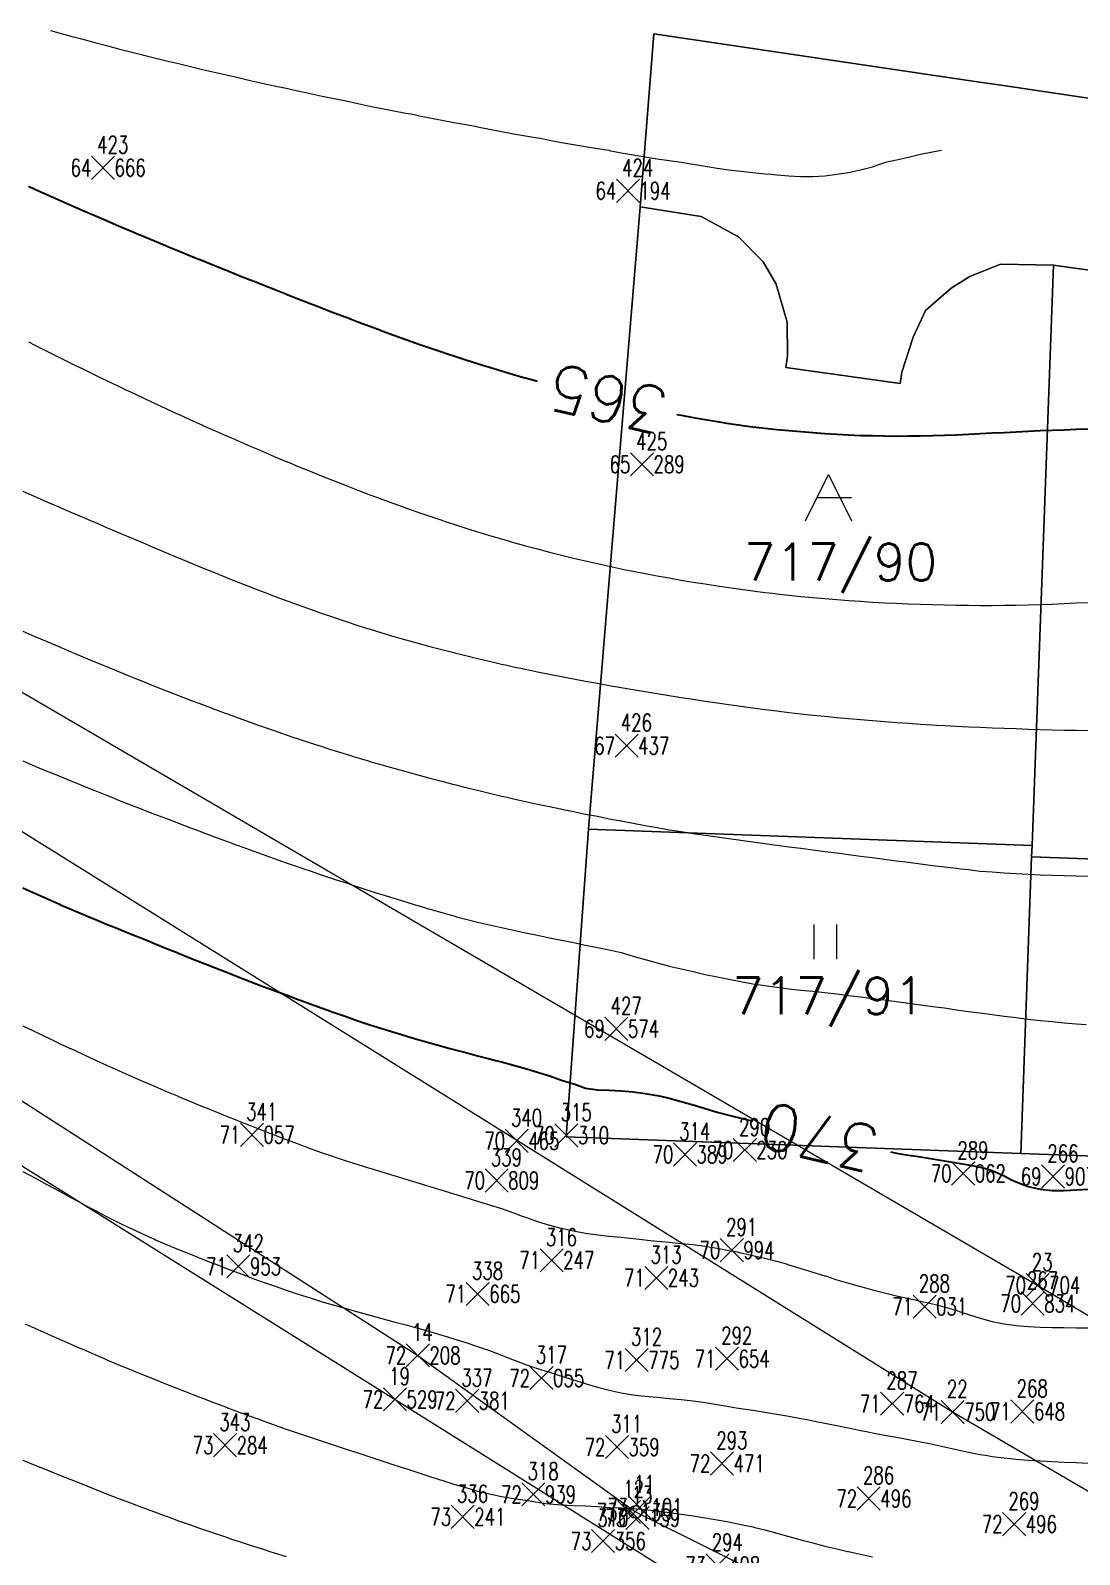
# Model space of a CAD drawing. Extents: x -443817 to 3, y -1171930 to -442383.
# Drawn here: x -442510.6 to -442465.2, y -1170079.2 to -1170013.3 of the extents above; entities that cross this region are included whole.
import ezdxf
from ezdxf.enums import TextEntityAlignment as Align

# ---------------------------------------------------------------- set-up
doc = ezdxf.new("R2010")
doc.units = 0
doc.header["$LTSCALE"] = 0.5
doc.header["$PDMODE"] = 3
doc.header["$PDSIZE"] = 0.5
doc.linetypes.add('121', pattern=[2, 1, -1])
for name, color, linetype in [('BO', 2, 'Continuous'), ('CB', 7, 'Continuous'), ('POLOHOPIS', 7, 'Continuous'), ('VB', 11, 'Continuous'), ('VYSKOPIS', 15, 'Continuous')]:
    doc.layers.add(name, color=color, linetype=linetype)
for name, color, linetype, lineweight in [('BO_PK', 1, 'Continuous', 0), ('CB_PK', 1, 'Continuous', 0), ('ELKABLE_NN_22', 166, 'Continuous', 0), ('ELKABLE_VN_110', 200, 'Continuous', 0), ('KLADPAR', 7, 'Continuous', 0), ('VB_PK', 1, 'Continuous', 0)]:
    doc.layers.add(name, color=color, linetype=linetype, lineweight=lineweight)
doc.styles.add('ROMANS', font='romans.shx', dxfattribs={"height": 0.2})
doc.styles.add('Style-simplex', font='simplex.shx')
doc.styles.add('T', font='romans.shx', dxfattribs={"width": 0.7, "height": 1.5})
doc.styles.add('TXT', font='txt.shx', dxfattribs={"height": 0.75})
doc.linetypes.add('660a', pattern='A,1.6,-3.3,1.6,-3.3,1.6,-6.4,["u",Style-simplex,S=0.1,R=0,X=0,Y=0],-6.4,1.6,-3.3,1.6,-3.3', length=34)
doc.linetypes.add('660aa', pattern='A,4.2,-6.4,["u",Style-simplex,S=0.1,R=0,X=0,Y=0],-6.4', length=17)
doc.linetypes.add('661a', pattern='A,1.6,-3.3,1.6,-3.3,1.6,-6.4,["v",Style-simplex,S=0.1,R=0,X=0,Y=0],-6.4,1.6,-3.3,1.6,-3.3', length=34)

# ---------------------------------------------------------------- blocks, each defined once
blk = doc.blocks.new('0')
at = {"layer": 'BO', "linetype": 'Continuous'}
blk.add_point((0, 0), dxfattribs=at)
at = {"linetype": 'ByBlock', "style": 'T', "width": 0.7, "flags": 1}
blk.add_attdef('0', text='', height=1.5, dxfattribs=at).set_placement((0, 0), align=Align.MIDDLE)
at = {"layer": 'CB', "linetype": 'ByBlock', "style": 'T', "width": 0.7}
blk.add_attdef('C', (-0.5, 1.25), '', height=1.5, dxfattribs=at)
at = {"layer": 'VB', "linetype": 'ByBlock', "style": 'T', "width": 0.7}
blk.add_attdef('1', text='', height=1.5, dxfattribs=at).set_placement((-1, -0.75), align=Align.RIGHT)
at = {"layer": 'VB', "linetype": '121', "style": 'T', "width": 0.7}
blk.add_attdef('2', (1, -0.75), '', height=1.5, dxfattribs=at)
blk = doc.blocks.new('1')
at = {"layer": 'BO_PK', "linetype": 'Continuous'}
blk.add_point((0, 0), dxfattribs=at)
blk = doc.blocks.new('$32')
at = {"color": 0}
for p, q in [((-0.5, 1.5), (-0.5, 0)), ((0.5, 0), (0.5, 1.5))]:
    blk.add_line(p, q, dxfattribs=at)
blk = doc.blocks.new('$435')
at = {"color": 0}
blk.add_line((1, 1), (-0.5, 1), dxfattribs=at)
at = {"color": 0, "flags": 128}
blk.add_lwpolyline([(-1, 0), (0, 2), (1, 0)], dxfattribs=at)

msp = doc.modelspace()

# ---------------------------------------------------------------- linework, layer by layer
at = {"layer": 'ELKABLE_NN_22', "linetype": '660a', "lineweight": 0}
for p, q in [((-442517.49, -1170055.433), (-442493.884, -1170070.604)), ((-442513.292, -1170060.973), (-442476.627, -1170083.929))]:
    msp.add_line(p, q, dxfattribs=at)
at = {"layer": 'ELKABLE_NN_22', "linetype": '660aa', "lineweight": 0}
for p, q in [((-442493.884, -1170070.604), (-442484.466999, -1170077.378608)), ((-442484.466999, -1170077.378608), (-442474.625, -1170082.262))]:
    msp.add_line(p, q, dxfattribs=at)
at = {"layer": 'ELKABLE_VN_110', "linetype": '661a', "lineweight": 0}
for p, q in [((-442525.085, -1170033.684), (-442467.062, -1170067.566)), ((-442528.985, -1170036.727), (-442470.737, -1170073.054)), ((-442467.062, -1170067.566), (-442432.679, -1170088.193)), ((-442470.737, -1170073.054), (-442436.64, -1170092.957))]:
    msp.add_line(p, q, dxfattribs=at)
at = {"layer": 'KLADPAR', "color": 7, "linetype": 'Continuous', "flags": 128}
for points in [[(-442468.35, -1170015.67), (-442469.86, -1170015.45), (-442483.67, -1170013.4), (-442484.26, -1170020.89), (-442486.49, -1170047.83), (-442487.47, -1170061.15), (-442467.79, -1170061.87), (-442455.8, -1170062.3), (-442443.81, -1170062.74), (-442431.82, -1170063.17), (-442419.83, -1170063.61), (-442407.85, -1170064.05), (-442395.86, -1170064.48), (-442377.78, -1170065.14), (-442377.68, -1170063.51), (-442374.45, -1170018.07), (-442395.11, -1170021.82), (-442411.64, -1170023.53), (-442452.21, -1170018.07), (-442468.35, -1170015.67)], [(-442466.38, -1170023.41), (-442467.3, -1170048.53), (-442486.49, -1170047.83), (-442484.26, -1170020.89), (-442481.62, -1170021.31), (-442480, -1170022.18), (-442478.94, -1170023.27), (-442478.37, -1170024.23), (-442477.9, -1170025.88), (-442477.89, -1170027.34), (-442477.96, -1170027.84), (-442473.01, -1170028.53), (-442472.94, -1170028.04), (-442472.45, -1170026.53), (-442471.91, -1170025.38), (-442470.8, -1170024.41), (-442470, -1170023.9), (-442468.66, -1170023.37), (-442466.38, -1170023.41)], [(-442455.33, -1170049.46), (-442467.32, -1170049.03), (-442467.3, -1170048.53), (-442466.38, -1170023.41), (-442454.43, -1170025.09), (-442455.33, -1170049.46)], [(-442486.49, -1170047.83), (-442467.3, -1170048.53), (-442467.32, -1170049.03), (-442467.79, -1170061.87), (-442487.47, -1170061.15), (-442486.49, -1170047.83)], [(-442467.32, -1170049.03), (-442455.33, -1170049.46), (-442455.38, -1170050.71), (-442455.8, -1170062.3), (-442467.79, -1170061.87), (-442467.32, -1170049.03)]]:
    msp.add_lwpolyline(points, close=True, dxfattribs=at)
msp.add_lwpolyline([(-442454.43, -1170025.09), (-442466.38, -1170023.41), (-442468.66, -1170023.37), (-442470, -1170023.9), (-442470.8, -1170024.41), (-442471.91, -1170025.38), (-442472.45, -1170026.53), (-442472.94, -1170028.04), (-442473.01, -1170028.53), (-442477.96, -1170027.84), (-442477.89, -1170027.34), (-442477.9, -1170025.88), (-442478.37, -1170024.23), (-442478.94, -1170023.27), (-442480, -1170022.18), (-442481.62, -1170021.31), (-442484.26, -1170020.89), (-442484.26, -1170020.89), (-442483.67, -1170013.4), (-442469.86, -1170015.45), (-442468.35, -1170015.67), (-442452.21, -1170018.07)], dxfattribs=at)
at = {"layer": 'POLOHOPIS', "lineweight": 0}
msp.add_circle((-442484.466999, -1170077.378608), 0.277075, dxfattribs=at)
at = {"layer": 'VYSKOPIS', "linetype": 'Continuous', "lineweight": 18, "flags": 128}
for points, elevation in [([(-442509.784294, -1170013.25317), (-442509.421762, -1170013.354859), (-442508.903824, -1170013.496793), (-442508.385887, -1170013.634867), (-442507.867949, -1170013.769208), (-442507.858844, -1170013.771549), (-442507.350011, -1170013.907788), (-442506.832073, -1170014.042699), (-442506.314135, -1170014.173369), (-442505.844121, -1170014.289929), (-442505.796197, -1170014.302458), (-442505.278259, -1170014.434837), (-442504.760321, -1170014.562343), (-442504.242383, -1170014.686433), (-442503.724445, -1170014.808308), (-442503.724445, -1170014.808308), (-442503.206507, -1170014.936637), (-442502.68857, -1170015.057562), (-442502.170632, -1170015.175767), (-442501.652694, -1170015.290681), (-442501.487361, -1170015.326687), (-442501.134756, -1170015.41129), (-442500.616818, -1170015.531963), (-442500.09888, -1170015.643713), (-442499.580942, -1170015.753691), (-442499.145386, -1170015.845066), (-442499.063004, -1170015.864746), (-442498.545066, -1170015.982191), (-442498.027128, -1170016.093561), (-442497.509191, -1170016.1993), (-442496.991253, -1170016.301812), (-442496.672473, -1170016.363445), (-442496.473315, -1170016.408626), (-442495.955377, -1170016.522718), (-442495.437439, -1170016.626874), (-442494.919501, -1170016.729323), (-442494.401563, -1170016.826962), (-442494.096883, -1170016.881824), (-442493.883625, -1170016.927448), (-442493.365687, -1170017.036667), (-442492.847749, -1170017.137913), (-442492.329812, -1170017.236501), (-442491.811874, -1170017.328255), (-442491.397498, -1170017.400203), (-442491.293936, -1170017.422098), (-442490.775998, -1170017.527963), (-442490.25806, -1170017.626298), (-442489.740122, -1170017.722861), (-442489.222184, -1170017.810123), (-442488.704246, -1170017.898333), (-442488.579883, -1170017.918582), (-442488.186308, -1170017.997997), (-442487.66837, -1170018.095446), (-442487.150433, -1170018.189921), (-442486.632495, -1170018.27617), (-442486.114557, -1170018.360584), (-442485.622478, -1170018.436962), (-442485.596619, -1170018.442087), (-442485.078681, -1170018.542637), (-442484.560743, -1170018.633189), (-442484.042805, -1170018.721526), (-442483.524867, -1170018.802839), (-442483.006929, -1170018.88276), (-442482.488991, -1170018.955341), (-442482.488991, -1170018.955341), (-442481.971054, -1170019.045133), (-442481.453116, -1170019.130433), (-442480.935178, -1170019.207316), (-442480.41724, -1170019.281163), (-442479.899302, -1170019.344125), (-442479.381364, -1170019.401898), (-442478.863426, -1170019.456698), (-442478.604457, -1170019.47372), (-442478.345488, -1170019.498398), (-442477.82755, -1170019.541871), (-442477.309612, -1170019.57737), (-442476.791675, -1170019.574017), (-442476.273737, -1170019.547756), (-442475.755799, -1170019.47372), (-442475.755799, -1170019.47372), (-442475.237861, -1170019.397849), (-442474.719923, -1170019.287617), (-442474.201985, -1170019.151441), (-442473.684047, -1170018.970148), (-442473.644215, -1170018.955341), (-442473.166109, -1170018.848083), (-442472.648171, -1170018.730701), (-442472.130233, -1170018.612497), (-442471.612296, -1170018.50872), (-442471.223842, -1170018.436962)], 364), ([(-442510.733867, -1170026.731027), (-442510.457638, -1170026.872392), (-442509.9397, -1170027.131582), (-442509.704251, -1170027.249407), (-442509.421762, -1170027.390771), (-442508.903824, -1170027.649961), (-442508.662875, -1170027.767786), (-442508.385887, -1170027.901747), (-442507.867949, -1170028.15657), (-442507.60291, -1170028.286165), (-442507.350011, -1170028.40709), (-442506.832073, -1170028.653055), (-442506.518857, -1170028.804544), (-442506.314135, -1170028.90136), (-442505.796197, -1170029.144351), (-442505.413876, -1170029.322923), (-442505.278259, -1170029.385569), (-442504.760321, -1170029.624826), (-442504.291699, -1170029.841302), (-442504.242383, -1170029.863829), (-442503.724445, -1170030.100492), (-442503.206507, -1170030.336838), (-442503.155928, -1170030.359681), (-442502.68857, -1170030.565907), (-442502.170632, -1170030.794406), (-442501.981084, -1170030.87806), (-442501.652694, -1170031.021387), (-442501.134756, -1170031.247481), (-442500.785123, -1170031.39644), (-442500.616818, -1170031.467375), (-442500.09888, -1170031.688028), (-442499.580942, -1170031.903871), (-442499.55502, -1170031.914819), (-442499.063004, -1170032.119968), (-442498.545066, -1170032.33056), (-442498.292736, -1170032.433198), (-442498.027128, -1170032.540076), (-442497.509191, -1170032.748452), (-442496.991253, -1170032.951577), (-442496.991253, -1170032.951577), (-442496.473315, -1170033.150525), (-442495.955377, -1170033.348271), (-442495.633373, -1170033.469956), (-442495.437439, -1170033.542473), (-442494.919501, -1170033.73174), (-442494.401563, -1170033.920247), (-442494.20917, -1170033.988335), (-442493.883625, -1170034.101224), (-442493.365687, -1170034.280873), (-442492.847749, -1170034.454826), (-442492.695378, -1170034.506714), (-442492.329812, -1170034.62745), (-442491.811874, -1170034.791279), (-442491.293936, -1170034.953905), (-442491.060004, -1170035.025093), (-442490.775998, -1170035.109001), (-442490.25806, -1170035.262009), (-442489.740122, -1170035.410144), (-442489.273965, -1170035.543473), (-442489.222184, -1170035.557837), (-442488.704246, -1170035.693633), (-442488.186308, -1170035.829302), (-442487.66837, -1170035.960099), (-442487.265502, -1170036.061852), (-442487.150433, -1170036.089821), (-442486.632495, -1170036.211253), (-442486.114557, -1170036.328002), (-442485.596619, -1170036.443549), (-442485.078681, -1170036.556628), (-442484.966077, -1170036.580231), (-442484.560743, -1170036.66205), (-442484.042805, -1170036.762094), (-442483.524867, -1170036.857581), (-442483.006929, -1170036.951803), (-442482.488991, -1170037.043051), (-442482.161866, -1170037.09861), (-442481.971054, -1170037.129616), (-442481.453116, -1170037.210297), (-442480.935178, -1170037.290724), (-442480.41724, -1170037.366722), (-442479.899302, -1170037.441138), (-442479.381364, -1170037.508782), (-442478.863426, -1170037.576048), (-442478.530421, -1170037.616989), (-442478.345488, -1170037.638947), (-442477.82755, -1170037.69672), (-442477.309612, -1170037.749874), (-442476.791675, -1170037.800181), (-442476.273737, -1170037.844856), (-442475.755799, -1170037.887442), (-442475.237861, -1170037.926169), (-442474.719923, -1170037.962554), (-442474.201985, -1170037.994383), (-442473.684047, -1170038.024251), (-442473.166109, -1170038.04817), (-442472.648171, -1170038.070571), (-442472.130233, -1170038.089048), (-442471.612296, -1170038.102969), (-442471.094358, -1170038.116638), (-442470.57642, -1170038.126003), (-442470.058482, -1170038.135368), (-442470.058482, -1170038.135368), (-442469.540544, -1170038.139924), (-442469.022606, -1170038.14448), (-442468.504668, -1170038.135368), (-442468.504668, -1170038.135368), (-442467.98673, -1170038.125433), (-442467.468792, -1170038.115372), (-442466.950854, -1170038.095819), (-442466.432916, -1170038.079999), (-442465.914979, -1170038.059813), (-442465.397041, -1170038.033679), (-442464.879103, -1170038.008304)], 366), ([(-442510.975576, -1170033.200136), (-442510.457638, -1170033.428066), (-442510.36122, -1170033.469956), (-442509.9397, -1170033.653211), (-442509.421762, -1170033.878357), (-442509.1688, -1170033.988335), (-442508.903824, -1170034.102363), (-442508.385887, -1170034.320042), (-442507.941922, -1170034.506714), (-442507.867949, -1170034.538101), (-442507.350011, -1170034.760715), (-442506.832073, -1170034.983203), (-442506.733379, -1170035.025093), (-442506.314135, -1170035.203096), (-442505.796197, -1170035.42299), (-442505.512507, -1170035.543473), (-442505.278259, -1170035.642947), (-442504.760321, -1170035.86284), (-442504.280255, -1170036.061852), (-442504.242383, -1170036.077545), (-442503.724445, -1170036.292186), (-442503.206507, -1170036.50765), (-442503.029604, -1170036.580231), (-442502.68857, -1170036.72014), (-442502.170632, -1170036.927504), (-442501.743295, -1170037.09861), (-442501.652694, -1170037.134869), (-442501.134756, -1170037.342233), (-442500.616818, -1170037.539979), (-442500.417597, -1170037.616989), (-442500.09888, -1170037.740129), (-442499.580942, -1170037.932054), (-442499.063004, -1170038.120245), (-442499.02096, -1170038.135368), (-442498.545066, -1170038.306474), (-442498.027128, -1170038.487641), (-442497.53878, -1170038.653747), (-442497.509191, -1170038.663682), (-442496.991253, -1170038.83637), (-442496.473315, -1170039.004248), (-442495.955377, -1170039.167191), (-442495.939634, -1170039.172126), (-442495.437439, -1170039.327096), (-442494.919501, -1170039.482129), (-442494.401563, -1170039.628049), (-442494.184323, -1170039.690505), (-442493.883625, -1170039.776058), (-442493.365687, -1170039.914006), (-442492.847749, -1170040.05189), (-442492.329812, -1170040.185282), (-442492.233836, -1170040.208885), (-442491.811874, -1170040.312535), (-442491.293936, -1170040.4377), (-442490.775998, -1170040.559132), (-442490.25806, -1170040.676324), (-442490.030134, -1170040.727264), (-442489.740122, -1170040.792631), (-442489.222184, -1170040.903115), (-442488.704246, -1170041.00955), (-442488.186308, -1170041.117187), (-442487.66837, -1170041.218117), (-442487.527063, -1170041.245643), (-442487.150433, -1170041.319679), (-442486.632495, -1170041.416875), (-442486.114557, -1170041.511667), (-442485.596619, -1170041.603421), (-442485.078681, -1170041.691251), (-442484.664305, -1170041.764022), (-442484.560743, -1170041.782499), (-442484.042805, -1170041.870457), (-442483.524867, -1170041.958414), (-442483.006929, -1170042.04384), (-442482.488991, -1170042.123192), (-442481.971054, -1170042.205075), (-442481.453116, -1170042.282401), (-442481.453116, -1170042.282401), (-442480.935178, -1170042.361057), (-442480.41724, -1170042.433764), (-442479.899302, -1170042.507167), (-442479.381364, -1170042.575951), (-442478.863426, -1170042.641571), (-442478.345488, -1170042.705229), (-442477.82755, -1170042.768888), (-442477.548602, -1170042.80078), (-442477.309612, -1170042.828243), (-442476.791675, -1170042.884055), (-442476.273737, -1170042.938348), (-442475.755799, -1170042.988845), (-442475.237861, -1170043.039278), (-442474.719923, -1170043.085155), (-442474.201985, -1170043.128121), (-442473.684047, -1170043.169062), (-442473.166109, -1170043.20646), (-442472.648171, -1170043.242529), (-442472.130233, -1170043.278218), (-442471.612296, -1170043.310047), (-442471.439628, -1170043.319159), (-442471.094358, -1170043.337447), (-442470.57642, -1170043.365416), (-442470.058482, -1170043.392499), (-442469.540544, -1170043.416355), (-442469.022606, -1170043.435909), (-442468.504668, -1170043.457993), (-442467.98673, -1170043.474635), (-442467.468792, -1170043.49191), (-442466.950854, -1170043.507603), (-442466.432916, -1170043.521778), (-442465.914979, -1170043.533168), (-442465.397041, -1170043.544748), (-442464.879103, -1170043.554303)], 367), ([(-442510.975576, -1170039.256857), (-442510.457638, -1170039.481116), (-442509.974221, -1170039.690505), (-442509.9397, -1170039.705123), (-442509.421762, -1170039.922485), (-442508.903824, -1170040.144657), (-442508.750757, -1170040.208885), (-442508.385887, -1170040.360437), (-442507.867949, -1170040.575648), (-442507.503015, -1170040.727264), (-442507.350011, -1170040.790796), (-442506.832073, -1170041.003349), (-442506.314135, -1170041.216282), (-442506.241806, -1170041.245643), (-442505.796197, -1170041.424848), (-442505.278259, -1170041.629618), (-442504.940955, -1170041.764022), (-442504.760321, -1170041.83597), (-442504.242383, -1170042.037576), (-442503.724445, -1170042.238739), (-442503.610704, -1170042.282401), (-442503.206507, -1170042.434523), (-442502.68857, -1170042.629548), (-442502.222413, -1170042.80078), (-442502.170632, -1170042.819954), (-442501.652694, -1170043.00998), (-442501.134756, -1170043.195449), (-442500.789422, -1170043.319159), (-442500.616818, -1170043.380983), (-442500.09888, -1170043.561643), (-442499.580942, -1170043.737621), (-442499.286947, -1170043.837538), (-442499.063004, -1170043.913599), (-442498.545066, -1170044.084832), (-442498.027128, -1170044.251255), (-442497.701521, -1170044.355918), (-442497.509191, -1170044.417741), (-442496.991253, -1170044.579418), (-442496.473315, -1170044.736349), (-442496.018096, -1170044.874297), (-442495.955377, -1170044.89328), (-442495.437439, -1170045.042238), (-442494.919501, -1170045.19107), (-442494.401563, -1170045.335029), (-442494.194375, -1170045.392676), (-442493.883625, -1170045.479051), (-442493.365687, -1170045.618264), (-442492.847749, -1170045.752605), (-442492.329812, -1170045.886819), (-442492.233836, -1170045.911055), (-442491.811874, -1170046.017616), (-442491.293936, -1170046.143541), (-442490.775998, -1170046.26801), (-442490.25806, -1170046.390265), (-442490.085393, -1170046.429434), (-442489.740122, -1170046.507647), (-442489.222184, -1170046.625029), (-442488.704246, -1170046.740449), (-442488.186308, -1170046.849035), (-442487.71541, -1170046.947813), (-442487.66837, -1170046.957685), (-442487.150433, -1170047.066271), (-442486.632495, -1170047.169921), (-442486.114557, -1170047.268699), (-442485.596619, -1170047.371464), (-442485.10454, -1170047.466192), (-442485.078681, -1170047.471128), (-442484.560743, -1170047.570855), (-442484.042805, -1170047.667482), (-442483.524867, -1170047.758034), (-442483.006929, -1170047.84732), (-442482.488991, -1170047.929203), (-442482.132909, -1170047.984571), (-442481.971054, -1170048.009946), (-442481.453116, -1170048.086197), (-442480.935178, -1170048.160676), (-442480.41724, -1170048.236168), (-442479.899302, -1170048.30666), (-442479.381364, -1170048.377089), (-442478.863426, -1170048.447582), (-442478.456448, -1170048.502951), (-442478.345488, -1170048.518011), (-442477.82755, -1170048.583441), (-442477.309612, -1170048.653934), (-442476.791675, -1170048.7193), (-442476.273737, -1170048.789793), (-442475.755799, -1170048.855223), (-442475.237861, -1170048.924766), (-442474.719923, -1170048.991082), (-442474.48087, -1170049.02133), (-442474.201985, -1170049.056892), (-442473.684047, -1170049.127005), (-442473.166109, -1170049.194081), (-442472.648171, -1170049.260143), (-442472.130233, -1170049.326206), (-442471.612296, -1170049.392269), (-442471.094358, -1170049.45327), (-442470.57642, -1170049.51851), (-442470.388073, -1170049.539709), (-442470.058482, -1170049.575588), (-442469.540544, -1170049.637221), (-442469.022606, -1170049.67329), (-442468.504668, -1170049.710561), (-442467.98673, -1170049.748212), (-442467.468792, -1170049.775295), (-442466.950854, -1170049.798898), (-442466.432916, -1170049.816553), (-442465.914979, -1170049.834208), (-442465.397041, -1170049.845978), (-442464.879103, -1170049.857748)], 368), ([(-442510.975576, -1170044.874297), (-442510.457638, -1170045.091786), (-442509.9397, -1170045.309338), (-442509.737001, -1170045.392676), (-442509.421762, -1170045.521068), (-442508.903824, -1170045.730521), (-442508.464665, -1170045.911055), (-442508.385887, -1170045.943454), (-442507.867949, -1170046.151704), (-442507.350011, -1170046.359954), (-442507.173424, -1170046.429434), (-442506.832073, -1170046.563648), (-442506.314135, -1170046.767279), (-442505.854996, -1170046.947813), (-442505.796197, -1170046.97091), (-442505.278259, -1170047.169921), (-442504.760321, -1170047.368996), (-442504.507359, -1170047.466192), (-442504.242383, -1170047.568894), (-442503.724445, -1170047.765058), (-442503.206507, -1170047.961158), (-442503.143283, -1170047.984571), (-442502.68857, -1170048.15264), (-442502.170632, -1170048.344121), (-442501.741082, -1170048.502951), (-442501.652694, -1170048.535602), (-442501.134756, -1170048.722401), (-442500.616818, -1170048.9092), (-442500.298038, -1170049.02133), (-442500.09888, -1170049.092012), (-442499.580942, -1170049.275773), (-442499.063004, -1170049.454852), (-442498.817629, -1170049.539709), (-442498.545066, -1170049.633931), (-442498.027128, -1170049.810731), (-442497.509191, -1170049.98266), (-442497.278989, -1170050.058088), (-442496.991253, -1170050.153196), (-442496.473315, -1170050.324365), (-442495.955377, -1170050.490851), (-442495.681171, -1170050.576467), (-442495.437439, -1170050.653224), (-442494.919501, -1170050.81642), (-442494.401563, -1170050.974806), (-442493.996924, -1170051.094846), (-442493.883625, -1170051.1287), (-442493.365687, -1170051.283733), (-442492.847749, -1170051.433957), (-442492.329812, -1170051.579308), (-442492.204753, -1170051.613225), (-442491.811874, -1170051.717825), (-442491.293936, -1170051.846217), (-442490.775998, -1170051.969864), (-442490.25806, -1170052.088765), (-442490.063833, -1170052.131604), (-442489.740122, -1170052.202287), (-442489.222184, -1170052.312265), (-442488.704246, -1170052.419016), (-442488.186308, -1170052.526274), (-442487.66837, -1170052.630937), (-442487.574165, -1170052.649984), (-442487.150433, -1170052.735536), (-442486.632495, -1170052.840199), (-442486.114557, -1170052.94752), (-442485.596619, -1170053.053132), (-442485.078681, -1170053.168363), (-442485.078681, -1170053.168363), (-442484.560743, -1170053.317131), (-442484.042805, -1170053.465899), (-442483.524867, -1170053.613338), (-442483.247373, -1170053.686742), (-442483.006929, -1170053.750274), (-442482.488991, -1170053.8743), (-442481.971054, -1170053.993707), (-442481.453116, -1170054.109443), (-442481.0058, -1170054.205121), (-442480.935178, -1170054.220308), (-442480.41724, -1170054.323136), (-442479.899302, -1170054.4228), (-442479.381364, -1170054.514047), (-442478.863426, -1170054.595234), (-442478.345488, -1170054.66946), (-442477.913852, -1170054.7235), (-442477.82755, -1170054.734257), (-442477.309612, -1170054.78893), (-442476.791675, -1170054.8393), (-442476.273737, -1170054.892644), (-442475.755799, -1170054.95567), (-442475.237861, -1170055.020467), (-442474.719923, -1170055.085264), (-442474.201985, -1170055.150062), (-442473.684047, -1170055.214859), (-442473.484826, -1170055.241879), (-442473.166109, -1170055.285035), (-442472.648171, -1170055.355275), (-442472.130233, -1170055.425451), (-442471.612296, -1170055.495627), (-442471.094358, -1170055.565866), (-442470.57642, -1170055.640155), (-442470.058482, -1170055.71166), (-442469.69987, -1170055.760258), (-442469.540544, -1170055.782026), (-442469.022606, -1170055.852962), (-442468.504668, -1170055.918455), (-442467.98673, -1170055.983948), (-442467.468792, -1170056.046974), (-442466.950854, -1170056.102153), (-442466.432916, -1170056.157269), (-442465.914979, -1170056.20612), (-442465.397041, -1170056.245543), (-442464.953076, -1170056.278637)], 369), ([(-442510.975576, -1170056.336221), (-442510.457638, -1170056.587564), (-442510.016835, -1170056.797016), (-442509.9397, -1170056.834035), (-442509.421762, -1170057.082593), (-442508.926332, -1170057.315396), (-442508.903824, -1170057.325963), (-442508.385887, -1170057.563954), (-442507.867949, -1170057.807008), (-442507.809086, -1170057.833775), (-442507.350011, -1170058.042151), (-442506.832073, -1170058.272802), (-442506.651376, -1170058.352154), (-442506.314135, -1170058.503327), (-442505.796197, -1170058.731573), (-442505.475521, -1170058.870533), (-442505.278259, -1170058.956908), (-442504.760321, -1170059.178321), (-442504.255281, -1170059.388912), (-442504.242383, -1170059.394354), (-442503.724445, -1170059.612602), (-442503.206507, -1170059.826294), (-442503.007286, -1170059.907291), (-442502.68857, -1170060.038215), (-442502.170632, -1170060.245579), (-442501.720787, -1170060.42567), (-442501.652694, -1170060.452943), (-442501.134756, -1170060.654803), (-442500.616818, -1170060.861281), (-442500.400968, -1170060.944049), (-442500.09888, -1170061.059849), (-442499.580942, -1170061.260506), (-442499.063004, -1170061.451608), (-442499.033352, -1170061.462429), (-442498.545066, -1170061.642456), (-442498.027128, -1170061.829572), (-442497.573933, -1170061.980808), (-442497.509191, -1170062.002829), (-442496.991253, -1170062.177225), (-442496.473315, -1170062.342572), (-442495.972637, -1170062.499187), (-442495.955377, -1170062.504566), (-442495.437439, -1170062.66485), (-442494.919501, -1170062.821845), (-442494.401563, -1170062.975232), (-442494.263417, -1170063.017566), (-442493.883625, -1170063.133935), (-442493.365687, -1170063.287323), (-442492.847749, -1170063.446912), (-442492.554197, -1170063.535945), (-442492.329812, -1170063.60397), (-442491.811874, -1170063.764001), (-442491.293936, -1170063.924729), (-442490.876209, -1170064.054324), (-442490.775998, -1170064.084508), (-442490.25806, -1170064.249349), (-442489.740122, -1170064.434123), (-442489.362164, -1170064.572703), (-442489.222184, -1170064.624529), (-442488.704246, -1170064.803607), (-442488.186308, -1170064.960222), (-442487.687528, -1170065.091082), (-442487.66837, -1170065.096145), (-442487.150433, -1170065.218083), (-442486.632495, -1170065.314646), (-442486.114557, -1170065.387986), (-442485.596619, -1170065.44519), (-442485.078681, -1170065.491383), (-442484.560743, -1170065.54207), (-442484.042805, -1170065.598831), (-442483.93918, -1170065.609462), (-442483.524867, -1170065.653567), (-442483.006929, -1170065.709758), (-442482.488991, -1170065.757534), (-442481.971054, -1170065.808789), (-442481.453116, -1170065.874283), (-442480.935178, -1170065.956862), (-442480.41724, -1170066.056842), (-442480.062801, -1170066.127841), (-442479.899302, -1170066.160872), (-442479.381364, -1170066.275153), (-442478.863426, -1170066.400382), (-442478.345488, -1170066.532128), (-442477.93851, -1170066.64622), (-442477.82755, -1170066.679251), (-442477.309612, -1170066.838587), (-442476.791675, -1170067.000327), (-442476.273737, -1170067.154474), (-442476.241365, -1170067.164599), (-442475.755799, -1170067.326592), (-442475.237861, -1170067.481942), (-442474.719923, -1170067.625331), (-442474.508878, -1170067.682978), (-442474.201985, -1170067.769353), (-442473.684047, -1170067.896733), (-442473.166109, -1170068.019621), (-442472.648171, -1170068.137193), (-442472.365619, -1170068.201357), (-442472.130233, -1170068.254195), (-442471.612296, -1170068.370564), (-442471.094358, -1170068.505032), (-442470.57642, -1170068.663228), (-442470.408811, -1170068.719736), (-442470.058482, -1170068.833258), (-442469.540544, -1170068.993543), (-442469.022606, -1170069.130478), (-442468.504668, -1170069.238115), (-442468.504668, -1170069.238115), (-442467.98673, -1170069.311455), (-442467.468792, -1170069.357712), (-442466.950854, -1170069.377645), (-442466.432916, -1170069.394097), (-442465.914979, -1170069.400742), (-442465.397041, -1170069.405804), (-442464.879103, -1170069.403969)], 371), ([(-442510.975576, -1170062.638969), (-442510.457638, -1170062.918535), (-442510.27416, -1170063.017566), (-442509.9397, -1170063.202213), (-442509.421762, -1170063.482285), (-442509.322563, -1170063.535945), (-442508.903824, -1170063.767672), (-442508.385887, -1170064.048249), (-442508.374569, -1170064.054324), (-442507.867949, -1170064.322436), (-442507.384531, -1170064.572703), (-442507.350011, -1170064.590358), (-442506.832073, -1170064.852269), (-442506.338224, -1170065.091082), (-442506.314135, -1170065.102473), (-442505.796197, -1170065.344577), (-442505.278259, -1170065.575607), (-442505.202453, -1170065.609462), (-442504.760321, -1170065.800437), (-442504.242383, -1170066.018685), (-442503.976713, -1170066.127841), (-442503.724445, -1170066.228327), (-442503.206507, -1170066.432401), (-442502.68857, -1170066.635589), (-442502.661256, -1170066.64622), (-442502.170632, -1170066.836625), (-442501.652694, -1170067.032346), (-442501.302681, -1170067.164599), (-442501.134756, -1170067.227371), (-442500.616818, -1170067.415879), (-442500.09888, -1170067.599197), (-442499.855085, -1170067.682978), (-442499.580942, -1170067.7772), (-442499.063004, -1170067.952482), (-442498.545066, -1170068.117576), (-442498.277689, -1170068.201357), (-442498.027128, -1170068.279063), (-442497.509191, -1170068.434096), (-442496.991253, -1170068.580776), (-442496.492472, -1170068.719736), (-442496.473315, -1170068.725052), (-442495.955377, -1170068.867049), (-442495.437439, -1170069.003984), (-442494.919501, -1170069.146931), (-442494.574167, -1170069.238115), (-442494.401563, -1170069.283676), (-442493.883625, -1170069.428141), (-442493.365687, -1170069.573872), (-442492.847749, -1170069.72669), (-442492.748107, -1170069.756495), (-442492.329812, -1170069.881596), (-442491.811874, -1170070.045805), (-442491.293936, -1170070.214569), (-442491.126833, -1170070.274874), (-442490.775998, -1170070.39852), (-442490.25806, -1170070.59519), (-442489.754917, -1170070.793253), (-442489.740122, -1170070.798885), (-442489.222184, -1170070.991758), (-442488.704246, -1170071.168242), (-442488.25535, -1170071.311632), (-442488.186308, -1170071.3334), (-442487.66837, -1170071.500582), (-442487.150433, -1170071.660804), (-442486.632495, -1170071.818811), (-442486.5926, -1170071.830011), (-442486.114557, -1170071.972958), (-442485.596619, -1170072.107678), (-442485.078681, -1170072.223478), (-442484.560743, -1170072.311309), (-442484.215409, -1170072.34839), (-442484.042805, -1170072.366678), (-442483.524867, -1170072.416731), (-442483.006929, -1170072.46476), (-442482.488991, -1170072.516079), (-442481.971054, -1170072.575434), (-442481.453116, -1170072.648711), (-442480.935178, -1170072.733568), (-442480.41724, -1170072.819627), (-442480.112559, -1170072.866769), (-442479.899302, -1170072.898852), (-442479.381364, -1170072.974153), (-442478.863426, -1170073.058187), (-442478.345488, -1170073.144753), (-442477.82755, -1170073.236317), (-442477.309612, -1170073.331804), (-442477.038251, -1170073.385148), (-442476.791675, -1170073.434), (-442476.273737, -1170073.536131), (-442475.755799, -1170073.641807), (-442475.237861, -1170073.745964), (-442474.719923, -1170073.851639), (-442474.460954, -1170073.903527), (-442474.201985, -1170073.955859), (-442473.684047, -1170074.056915), (-442473.166109, -1170074.149618), (-442472.648171, -1170074.249092), (-442472.130233, -1170074.344137), (-442471.74178, -1170074.421907), (-442471.612296, -1170074.448041), (-442471.094358, -1170074.562765), (-442470.57642, -1170074.681096), (-442470.058482, -1170074.790695), (-442469.540544, -1170074.890422), (-442469.235863, -1170074.940286), (-442469.022606, -1170074.974836), (-442468.504668, -1170075.043936), (-442467.98673, -1170075.094749), (-442467.468792, -1170075.134678), (-442466.950854, -1170075.16676), (-442466.432916, -1170075.194476), (-442465.914979, -1170075.222066), (-442465.397041, -1170075.245162), (-442464.879103, -1170075.267373)], 372), ([(-442510.871951, -1170069.238115), (-442510.457638, -1170069.426559), (-442509.9397, -1170069.65797), (-442509.721005, -1170069.756495), (-442509.421762, -1170069.889886), (-442508.903824, -1170070.115728), (-442508.538891, -1170070.274874), (-442508.385887, -1170070.341569), (-442507.867949, -1170070.567411), (-442507.350011, -1170070.788127), (-442507.337935, -1170070.793253), (-442506.832073, -1170071.006692), (-442506.314135, -1170071.220131), (-442506.092152, -1170071.311632), (-442505.796197, -1170071.432368), (-442505.278259, -1170071.638719), (-442504.798193, -1170071.830011), (-442504.760321, -1170071.845071), (-442504.242383, -1170072.051423), (-442503.724445, -1170072.252713), (-442503.478374, -1170072.34839), (-442503.206507, -1170072.453053), (-442502.68857, -1170072.650356), (-442502.170632, -1170072.846583), (-442502.11746, -1170072.866769), (-442501.652694, -1170073.041165), (-442501.134756, -1170073.230622), (-442500.723036, -1170073.385148), (-442500.616818, -1170073.424634), (-442500.09888, -1170073.609408), (-442499.580942, -1170073.793865), (-442499.272974, -1170073.903527), (-442499.063004, -1170073.976867), (-442498.545066, -1170074.150314), (-442498.027128, -1170074.318193), (-442497.716315, -1170074.421907), (-442497.509191, -1170074.49164), (-442496.991253, -1170074.658442), (-442496.473315, -1170074.828472), (-442496.127981, -1170074.940286), (-442495.955377, -1170074.996161), (-442495.437439, -1170075.166064), (-442494.919501, -1170075.334196), (-442494.542807, -1170075.458665), (-442494.401563, -1170075.504795), (-442493.883625, -1170075.674192), (-442493.365687, -1170075.843589), (-442492.957571, -1170075.977044), (-442492.847749, -1170076.011214), (-442492.329812, -1170076.172638), (-442491.811874, -1170076.329127), (-442491.293936, -1170076.475617), (-442491.217181, -1170076.495423), (-442490.775998, -1170076.603756), (-442490.25806, -1170076.710191), (-442489.740122, -1170076.793592), (-442489.222184, -1170076.873197), (-442488.704246, -1170076.961914), (-442488.338617, -1170077.013802), (-442488.186308, -1170077.033229), (-442487.66837, -1170077.076258), (-442487.150433, -1170077.100178), (-442486.632495, -1170077.119414), (-442486.114557, -1170077.145802), (-442485.596619, -1170077.181301), (-442485.078681, -1170077.208194), (-442484.560743, -1170077.237872), (-442484.042805, -1170077.279889), (-442483.524867, -1170077.335511), (-442483.006929, -1170077.39803), (-442482.488991, -1170077.470105), (-442482.069684, -1170077.532181), (-442481.971054, -1170077.547052), (-442481.453116, -1170077.62982), (-442480.935178, -1170077.718917), (-442480.41724, -1170077.814214), (-442479.899302, -1170077.919004), (-442479.381364, -1170078.031197), (-442479.300436, -1170078.05056), (-442478.863426, -1170078.158198), (-442478.345488, -1170078.29374), (-442477.82755, -1170078.436307), (-442477.352732, -1170078.56894), (-442477.309612, -1170078.581089), (-442476.791675, -1170078.722833), (-442476.273737, -1170078.85825), (-442475.755799, -1170078.982782), (-442475.291412, -1170079.087319), (-442475.237861, -1170079.099278), (-442474.719923, -1170079.210902), (-442474.201985, -1170079.322526)], 373), ([(-442510.975576, -1170075.143727), (-442510.457638, -1170075.353053), (-442510.198669, -1170075.458665), (-442509.9397, -1170075.564214), (-442509.421762, -1170075.770629), (-442508.903824, -1170075.977044), (-442508.903824, -1170075.977044), (-442508.385887, -1170076.183396), (-442507.867949, -1170076.389811), (-442507.596588, -1170076.495423), (-442507.350011, -1170076.590531), (-442506.832073, -1170076.792263), (-442506.314135, -1170076.990199), (-442506.252427, -1170077.013802), (-442505.796197, -1170077.188135), (-442505.278259, -1170077.381325), (-442504.863883, -1170077.532181), (-442504.760321, -1170077.569516), (-442504.242383, -1170077.758972), (-442503.724445, -1170077.944062), (-442503.418943, -1170078.05056), (-442503.206507, -1170078.1239), (-442502.68857, -1170078.302853), (-442502.170632, -1170078.477945), (-442501.898006, -1170078.56894), (-442501.652694, -1170078.650063), (-442501.134756, -1170078.819144), (-442500.616818, -1170078.984491), (-442500.285899, -1170079.087319), (-442500.09888, -1170079.144902), (-442499.580942, -1170079.306959)], 374)]:
    msp.add_lwpolyline(points, dxfattribs=dict(at, elevation=elevation))
at = {"layer": 'VYSKOPIS', "linetype": 'Continuous', "lineweight": 30, "flags": 128}
for points, elevation in [([(-442510.734626, -1170019.992099), (-442510.457638, -1170020.118909), (-442509.9397, -1170020.350509), (-442509.582037, -1170020.510478), (-442509.421762, -1170020.582932), (-442508.903824, -1170020.811432), (-442508.411113, -1170021.028857), (-442508.385887, -1170021.040121), (-442507.867949, -1170021.265456), (-442507.350011, -1170021.485223), (-442507.203898, -1170021.547236), (-442506.832073, -1170021.70847), (-442506.314135, -1170021.927351), (-442505.98701, -1170022.065615), (-442505.796197, -1170022.147118), (-442505.278259, -1170022.362646), (-442504.760321, -1170022.578046), (-442504.745906, -1170022.583995), (-442504.242383, -1170022.792498), (-442503.724445, -1170023.001064), (-442503.472874, -1170023.102374), (-442503.206507, -1170023.212099), (-442502.68857, -1170023.425538), (-442502.201043, -1170023.620753), (-442502.170632, -1170023.633092), (-442501.652694, -1170023.839317), (-442501.134756, -1170024.045416), (-442500.899307, -1170024.139132), (-442500.616818, -1170024.254299), (-442500.09888, -1170024.456601), (-442499.597128, -1170024.657511), (-442499.580942, -1170024.663965), (-442499.063004, -1170024.863483), (-442498.545066, -1170025.068126), (-442498.268774, -1170025.17589), (-442498.027128, -1170025.270112), (-442497.509191, -1170025.469124), (-442496.991253, -1170025.666616), (-442496.917216, -1170025.694269), (-442496.473315, -1170025.860123), (-442495.955377, -1170026.058501), (-442495.533351, -1170026.212648), (-442495.437439, -1170026.248148), (-442494.919501, -1170026.439882), (-442494.401563, -1170026.628769), (-442494.111488, -1170026.731027), (-442493.883625, -1170026.810189), (-442493.365687, -1170026.990217), (-442492.847749, -1170027.165499), (-442492.600035, -1170027.249407), (-442492.329812, -1170027.339515), (-442491.811874, -1170027.508596), (-442491.293936, -1170027.6735), (-442490.983122, -1170027.767786), (-442490.775998, -1170027.829672), (-442490.25806, -1170027.984389), (-442489.740122, -1170028.144737), (-442489.249434, -1170028.286165), (-442489.222184, -1170028.293758), (-442488.704246, -1170028.435376)], 365), ([(-442482.668265, -1170029.876105), (-442482.488991, -1170029.910909), (-442481.971054, -1170030.006206), (-442481.453116, -1170030.096442), (-442480.935178, -1170030.181488), (-442480.41724, -1170030.262485), (-442479.899302, -1170030.335382), (-442479.726635, -1170030.359681), (-442479.381364, -1170030.40752), (-442478.863426, -1170030.464977), (-442478.345488, -1170030.518511), (-442477.82755, -1170030.572108), (-442477.309612, -1170030.618871), (-442476.791675, -1170030.659749), (-442476.273737, -1170030.702146), (-442475.755799, -1170030.729925), (-442475.237861, -1170030.75549), (-442474.719923, -1170030.780232), (-442474.201985, -1170030.789976), (-442473.684047, -1170030.798266), (-442473.166109, -1170030.806872), (-442472.648171, -1170030.80548), (-442472.130233, -1170030.795102), (-442471.612296, -1170030.784724), (-442471.094358, -1170030.763969), (-442470.57642, -1170030.75106), (-442470.058482, -1170030.726824), (-442469.540544, -1170030.705246), (-442469.022606, -1170030.672848), (-442468.504668, -1170030.65127), (-442467.98673, -1170030.624123), (-442467.468792, -1170030.59723), (-442466.950854, -1170030.571222), (-442466.432916, -1170030.550087), (-442465.914979, -1170030.535913), (-442465.397041, -1170030.515157), (-442464.879103, -1170030.501932)], 365), ([(-442510.975576, -1170050.358409), (-442510.499872, -1170050.576467), (-442510.457638, -1170050.59602), (-442509.9397, -1170050.830721), (-442509.421762, -1170051.060612), (-442509.342921, -1170051.094846), (-442508.903824, -1170051.285568), (-442508.385887, -1170051.505588), (-442508.126918, -1170051.613225), (-442507.867949, -1170051.722824), (-442507.350011, -1170051.937212), (-442506.869059, -1170052.131604), (-442506.832073, -1170052.146665), (-442506.314135, -1170052.355864), (-442505.796197, -1170052.561077), (-442505.579336, -1170052.649984), (-442505.278259, -1170052.774579), (-442504.760321, -1170052.985677), (-442504.304028, -1170053.168363), (-442504.242383, -1170053.193484), (-442503.724445, -1170053.404898), (-442503.206507, -1170053.611187), (-442503.016959, -1170053.686742), (-442502.68857, -1170053.817539), (-442502.170632, -1170054.018892), (-442501.691514, -1170054.205121), (-442501.652694, -1170054.220308), (-442501.134756, -1170054.41856), (-442500.616818, -1170054.616749), (-442500.330536, -1170054.7235), (-442500.09888, -1170054.809875), (-442499.580942, -1170055.003002), (-442499.063004, -1170055.196129), (-442498.936997, -1170055.241879), (-442498.545066, -1170055.385585), (-442498.027128, -1170055.572194), (-442497.509191, -1170055.760258), (-442496.991253, -1170055.939843), (-442496.473315, -1170056.124617), (-442496.002416, -1170056.278637), (-442495.955377, -1170056.293824), (-442495.437439, -1170056.456451), (-442494.919501, -1170056.61914), (-442494.401563, -1170056.771578), (-442494.315198, -1170056.797016), (-442493.883625, -1170056.925282), (-442493.365687, -1170057.074114), (-442492.847749, -1170057.21782), (-442492.496283, -1170057.315396), (-442492.329812, -1170057.362032), (-442491.811874, -1170057.498651), (-442491.293936, -1170057.634763), (-442490.775998, -1170057.766383), (-442490.50666, -1170057.833775), (-442490.25806, -1170057.899901), (-442489.740122, -1170058.045569), (-442489.222184, -1170058.188705), (-442488.704246, -1170058.3407), (-442488.665869, -1170058.352154), (-442488.186308, -1170058.508262), (-442487.66837, -1170058.68905), (-442487.150433, -1170058.851739), (-442487.092835, -1170058.870533), (-442486.632495, -1170059.040943), (-442486.114557, -1170059.10226), (-442485.596619, -1170059.123774), (-442485.078681, -1170059.154781), (-442484.560743, -1170059.198443), (-442484.042805, -1170059.261848), (-442483.524867, -1170059.350122), (-442483.365477, -1170059.388912), (-442483.006929, -1170059.474465), (-442482.488991, -1170059.612412), (-442481.971054, -1170059.763269), (-442481.485487, -1170059.907291), (-442481.453116, -1170059.916973), (-442480.935178, -1170060.068652), (-442480.41724, -1170060.206346), (-442479.899302, -1170060.335941), (-442479.540691, -1170060.42567), (-442479.381364, -1170060.465156)], 370), ([(-442473.425078, -1170061.799198), (-442473.166109, -1170061.844379), (-442472.648171, -1170061.931134), (-442472.337358, -1170061.980808), (-442472.130233, -1170062.013839), (-442471.612296, -1170062.09781), (-442471.094358, -1170062.184818), (-442470.57642, -1170062.270624), (-442470.058482, -1170062.358265), (-442469.540544, -1170062.453563), (-442469.360353, -1170062.499187), (-442469.022606, -1170062.593978), (-442468.504668, -1170062.826528), (-442468.159334, -1170063.017566), (-442467.98673, -1170063.094766), (-442467.468792, -1170063.290677), (-442466.950854, -1170063.413311), (-442466.432916, -1170063.468996), (-442465.914979, -1170063.467161), (-442465.397041, -1170063.444444), (-442464.879103, -1170063.402617)], 370)]:
    msp.add_lwpolyline(points, dxfattribs=dict(at, elevation=elevation))

# ---------------------------------------------------------------- block references
at = {"lineweight": 0, "xscale": 0.5, "yscale": 0.5, "zscale": 0.5, "rotation": 359.9999999999999}
for p, values in [((-442507.511, -1170019.197), {'C': '423', '1': '64', '2': '666'}), ((-442484.792, -1170020.194), {'C': '424', '1': '64', '2': '194'}), ((-442484.183, -1170032.033), {'C': '425', '1': '65', '2': '289'}), ((-442484.85, -1170044.215), {'C': '426', '1': '67', '2': '437'}), ((-442485.29, -1170056.468), {'C': '427', '1': '69', '2': '574'}), ((-442501.065, -1170061.055), {'C': '341', '1': '71', '2': '057'}), ((-442489.604, -1170061.317), {'C': '340', '1': '70', '2': '465'}), ((-442487.454, -1170061.078), {'C': '315', '1': '70', '2': '310'}), ((-442482.324, -1170061.906), {'C': '314', '1': '70', '2': '389'}), ((-442479.732, -1170061.718), {'C': '290', '1': '70', '2': '230'}), ((-442470.282, -1170062.73), {'C': '289', '1': '70', '2': '062'}), ((-442466.39, -1170062.859), {'C': '266', '1': '69', '2': '907'}), ((-442490.476, -1170063.032), {'C': '339', '1': '70', '2': '809'}), ((-442480.294, -1170066.048), {'C': '291', '1': '70', '2': '994'}), ((-442501.648, -1170066.751), {'C': '342', '1': '71', '2': '953'}), ((-442488.093, -1170066.488), {'C': '316', '1': '71', '2': '247'}), ((-442483.563, -1170067.249), {'C': '313', '1': '71', '2': '243'}), ((-442491.291, -1170067.943), {'C': '338', '1': '71', '2': '665'}), ((-442471.953, -1170068.492), {'C': '288', '1': '71', '2': '031'}), ((-442467.274, -1170068.359), {'C': '267', '1': '70', '2': '834'}), ((-442484.408, -1170070.804), {'C': '312', '1': '71', '2': '775'}), ((-442480.504, -1170070.75), {'C': '292', '1': '71', '2': '654'}), ((-442488.529, -1170071.583), {'C': '317', '1': '72', '2': '055'}), ((-442491.75, -1170072.57), {'C': '337', '1': '72', '2': '381'}), ((-442473.355, -1170072.694), {'C': '287', '1': '71', '2': '764'}), ((-442467.719, -1170073.032), {'C': '268', '1': '71', '2': '648'}), ((-442502.226, -1170074.491), {'C': '343', '1': '73', '2': '284'}), ((-442485.267, -1170074.572), {'C': '311', '1': '72', '2': '359'}), ((-442480.718, -1170075.284), {'C': '293', '1': '72', '2': '471'}), ((-442488.885, -1170076.62), {'C': '318', '1': '72', '2': '939'}), ((-442474.369, -1170076.799), {'C': '286', '1': '72', '2': '496'}), ((-442491.941, -1170077.593), {'C': '336', '1': '73', '2': '241'}), ((-442468.075, -1170077.908), {'C': '269', '1': '72', '2': '496'}), ((-442485.865, -1170078.642), {'C': '310', '1': '73', '2': '356'}), ((-442480.913, -1170079.696), {'C': '294', '1': '73', '2': '408'})]:
    msp.add_blockref('0', p, dxfattribs=at).add_auto_attribs(values)
at = {"lineweight": 0}
ref = msp.add_blockref('1', (-442467.062, -1170067.566), dxfattribs=dict(at, xscale=0.5, yscale=0.5, zscale=0.5, rotation=359.9999999999999))
ref.add_attrib('C', '23', (-442467.312, -1170066.941), dxfattribs={"layer": 'CB_PK', "linetype": 'ByBlock', "height": 0.75, "style": 'T', "width": 0.7})
ref.add_attrib('1', '70', dxfattribs={"layer": 'VB_PK', "linetype": 'ByBlock', "height": 0.75, "style": 'T', "width": 0.7}).set_placement((-442467.562, -1170067.941), align=Align.RIGHT)
ref.add_attrib('2', '704', (-442466.562, -1170067.941), dxfattribs={"layer": 'VB_PK', "linetype": '121', "height": 0.75, "style": 'T', "width": 0.7})
ref = msp.add_blockref('1', (-442493.884, -1170070.604), dxfattribs=dict(at, xscale=0.5, yscale=0.5, zscale=0.5, rotation=359.9999999999999))
ref.add_attrib('C', '14', (-442494.134, -1170069.979), dxfattribs={"layer": 'CB_PK', "linetype": 'ByBlock', "height": 0.75, "style": 'T', "width": 0.7})
ref.add_attrib('1', '72', dxfattribs={"layer": 'VB_PK', "linetype": 'ByBlock', "height": 0.75, "style": 'T', "width": 0.7}).set_placement((-442494.384, -1170070.979), align=Align.RIGHT)
ref.add_attrib('2', '208', (-442493.384, -1170070.979), dxfattribs={"layer": 'VB_PK', "linetype": '121', "height": 0.75, "style": 'T', "width": 0.7})
ref = msp.add_blockref('1', (-442494.873, -1170072.508), dxfattribs=dict(at, xscale=0.5, yscale=0.5, zscale=0.5, rotation=359.9999999999999))
ref.add_attrib('C', '19', (-442495.123, -1170071.883), dxfattribs={"layer": 'CB_PK', "linetype": 'ByBlock', "height": 0.75, "style": 'T', "width": 0.7})
ref.add_attrib('1', '72', dxfattribs={"layer": 'VB_PK', "linetype": 'ByBlock', "height": 0.75, "style": 'T', "width": 0.7}).set_placement((-442495.373, -1170072.883), align=Align.RIGHT)
ref.add_attrib('2', '529', (-442494.373, -1170072.883), dxfattribs={"layer": 'VB_PK', "linetype": '121', "height": 0.75, "style": 'T', "width": 0.7})
ref = msp.add_blockref('1', (-442470.737, -1170073.054), dxfattribs=dict(at, xscale=0.5, yscale=0.5, zscale=0.5, rotation=359.9999999999999))
ref.add_attrib('C', '22', (-442470.987, -1170072.429), dxfattribs={"layer": 'CB_PK', "linetype": 'ByBlock', "height": 0.75, "style": 'T', "width": 0.7})
ref.add_attrib('1', '71', dxfattribs={"layer": 'VB_PK', "linetype": 'ByBlock', "height": 0.75, "style": 'T', "width": 0.7}).set_placement((-442471.237, -1170073.429), align=Align.RIGHT)
ref.add_attrib('2', '750', (-442470.237, -1170073.429), dxfattribs={"layer": 'VB_PK', "linetype": '121', "height": 0.75, "style": 'T', "width": 0.7})
ref = msp.add_blockref('1', (-442484.744, -1170077.385), dxfattribs=dict(at, xscale=0.5, yscale=0.5, zscale=0.5, rotation=359.9999999999999))
ref.add_attrib('C', '12', (-442484.994, -1170076.76), dxfattribs={"layer": 'CB_PK', "linetype": 'ByBlock', "height": 0.75, "style": 'T', "width": 0.7})
ref.add_attrib('1', '73', dxfattribs={"layer": 'VB_PK', "linetype": 'ByBlock', "height": 0.75, "style": 'T', "width": 0.7}).set_placement((-442485.244, -1170077.76), align=Align.RIGHT)
ref.add_attrib('2', '135', (-442484.244, -1170077.76), dxfattribs={"layer": 'VB_PK', "linetype": '121', "height": 0.75, "style": 'T', "width": 0.7})
ref = msp.add_blockref('1', (-442484.278, -1170077.176), dxfattribs=dict(at, xscale=0.5, yscale=0.5, zscale=0.5, rotation=359.9999999999999))
ref.add_attrib('C', '11', (-442484.528, -1170076.551), dxfattribs={"layer": 'CB_PK', "linetype": 'ByBlock', "height": 0.75, "style": 'T', "width": 0.7})
ref.add_attrib('1', '73', dxfattribs={"layer": 'VB_PK', "linetype": 'ByBlock', "height": 0.75, "style": 'T', "width": 0.7}).set_placement((-442484.778, -1170077.551), align=Align.RIGHT)
ref.add_attrib('2', '101', (-442483.778, -1170077.551), dxfattribs={"layer": 'VB_PK', "linetype": '121', "height": 0.75, "style": 'T', "width": 0.7})
ref = msp.add_blockref('1', (-442484.378, -1170077.641), dxfattribs=dict(at, xscale=0.5, yscale=0.5, zscale=0.5, rotation=359.9999999999999))
ref.add_attrib('C', '13', (-442484.628, -1170077.016), dxfattribs={"layer": 'CB_PK', "linetype": 'ByBlock', "height": 0.75, "style": 'T', "width": 0.7})
ref.add_attrib('1', '73', dxfattribs={"layer": 'VB_PK', "linetype": 'ByBlock', "height": 0.75, "style": 'T', "width": 0.7}).set_placement((-442484.878, -1170078.016), align=Align.RIGHT)
ref.add_attrib('2', '159', (-442483.878, -1170078.016), dxfattribs={"layer": 'VB_PK', "linetype": '121', "height": 0.75, "style": 'T', "width": 0.7})
at = {"layer": 'KLADPAR', "color": 7, "linetype": 'Continuous'}
for name, p in [('$435', (-442476.11, -1170034.48)), ('$32', (-442476.25, -1170053.45))]:
    msp.add_blockref(name, p, dxfattribs=at)

# ---------------------------------------------------------------- texts
at = {"layer": 'KLADPAR', "color": 7, "linetype": 'Continuous', "style": 'ROMANS'}
for s, p in [('717/90', (-442475.59, -1170035.46)), ('717/91', (-442476.1, -1170054.24))]:
    msp.add_text(s, height=1.6, dxfattribs=at).set_placement(p, align=Align.TOP_CENTER)
at = {"layer": 'VYSKOPIS', "linetype": 'Continuous', "lineweight": 30, "style": 'TXT'}
for s, rotation, p in [('365', 166.60802297, (-442485.656601, -1170029.20604, 365)), ('370', 166.80208104, (-442476.51057, -1170061.162296, 370))]:
    msp.add_text(s, height=2, rotation=rotation, dxfattribs=at).set_placement(p, align=Align.MIDDLE_CENTER)

doc.saveas('drawing.dxf')
